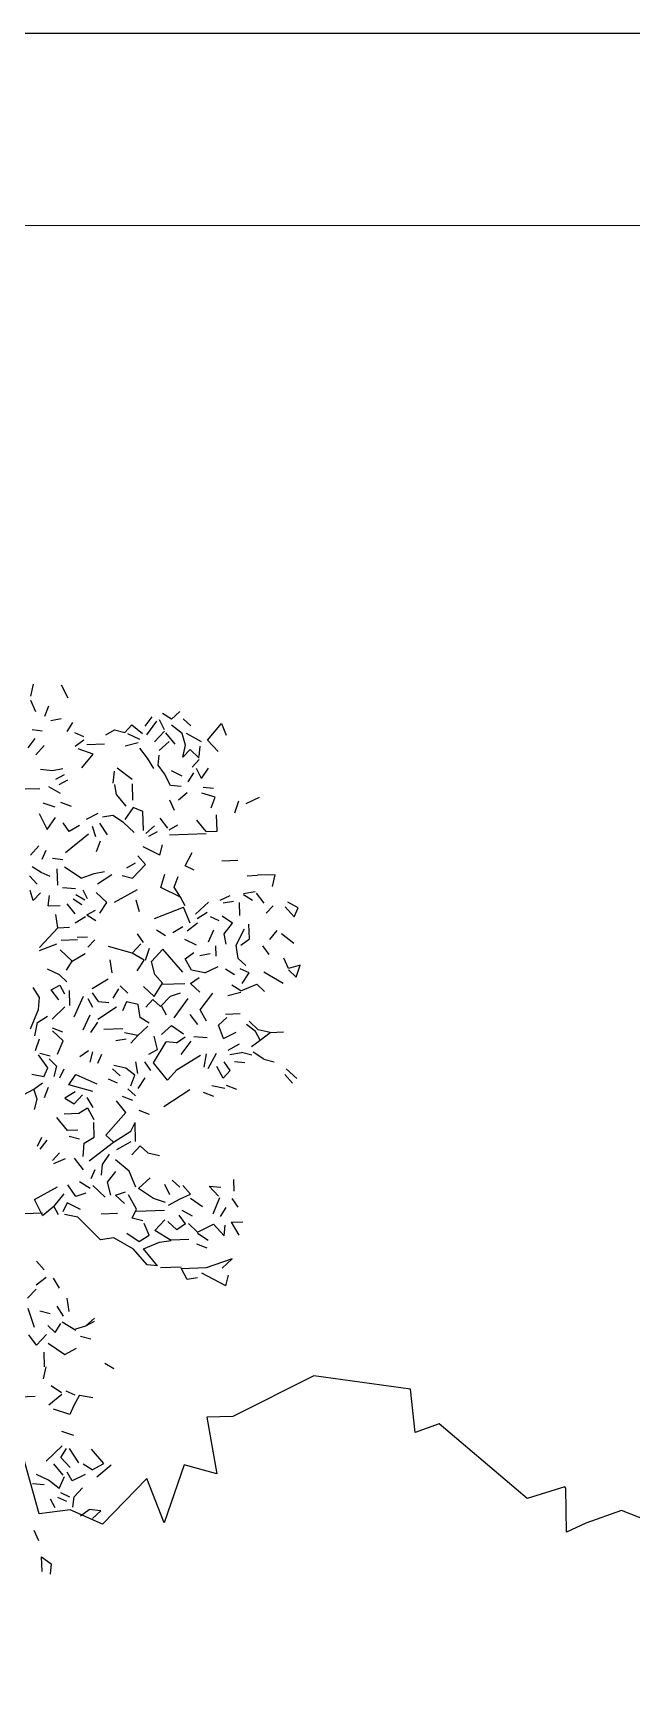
# Model space of a CAD drawing. Header units: metres. Extents: x 10 to 239, y 2 to 253.
# Drawn here: x 20.21 to 22.41, y 185.93 to 191.99 of the extents above; entities that cross this region are included whole.
import ezdxf

# ---------------------------------------------------------------- set-up
doc = ezdxf.new("R2010")
doc.units = ezdxf.units.M
doc.header["$MEASUREMENT"] = 0
doc.layers.add('0marcos', color=10, linetype='Continuous', plot=False)
doc.layers.add('1', color=7, linetype='Continuous')
doc.layers.add('bloques ARBOLES', color=7, linetype='Continuous', true_color=0xb8d897)

# ---------------------------------------------------------------- blocks, each defined once
blk = doc.blocks.new('arbolote')
at = {"layer": 'bloques ARBOLES'}
blk.add_lwpolyline([(1.0973, 9.306), (1.0095, 9.3412), (0.8915, 9.2982), (0.8263, 9.2687), (0.8245, 9.4153), (0.8208, 9.4196), (0.6961, 9.3811), (0.4029, 9.6284), (0.3239, 9.6001), (0.3079, 9.7439), (-0.0131, 9.7884), (-0.2822, 9.6533), (-0.3691, 9.6505), (-0.3359, 9.4625), (-0.4449, 9.4925), (-0.5107, 9.2997), (-0.5682, 9.4469), (-0.7162, 9.2958), (-0.8238, 9.3426), (-0.9265, 9.3302), (-0.9771, 9.5126)], dxfattribs=at)
blk = doc.blocks.new('arb-alz-77')
at = {"layer": 'bloques ARBOLES', "linetype": 'Continuous'}
for p, q in [((3.801, 10.304), (3.823, 10.405)), ((3.801, 10.304), (3.823, 10.405)), ((4.059, 10.4), (4.113, 10.29)), ((4.059, 10.4), (4.113, 10.29)), ((4.059, 10.4), (4.113, 10.29)), ((3.843, 10.169), (3.802, 10.267)), ((3.843, 10.169), (3.802, 10.267)), ((3.843, 10.169), (3.802, 10.267)), ((3.919, 10.134), (3.953, 10.222)), ((3.919, 10.134), (3.953, 10.222)), ((3.97, 10.098), (4.057, 10.114)), ((3.97, 10.098), (4.057, 10.114)), ((4.11, 10.003), (4.157, 10.079)), ((4.11, 10.003), (4.157, 10.079)), ((4.769, 10.05), (4.828, 10.127)), ((4.784, 9.976), (4.867, 10.091)), ((4.784, 9.976), (4.867, 10.091)), ((4.784, 9.976), (4.867, 10.091)), ((4.784, 9.976), (4.867, 10.091)), ((4.932, 10.018), (4.891, 10.104)), ((4.932, 10.018), (4.891, 10.104)), ((4.932, 10.018), (4.891, 10.104)), ((4.991, 10.108), (4.915, 10.155)), ((4.991, 10.108), (4.915, 10.155)), ((4.991, 10.108), (4.915, 10.155)), ((4.991, 10.108), (4.915, 10.155)), ((4.991, 10.108), (5.064, 10.172)), ((5.155, 10.051), (5.091, 10.111)), ((5.155, 10.051), (5.091, 10.111)), ((5.296, 9.931), (5.416, 10.072)), ((5.296, 9.931), (5.416, 10.072)), ((5.416, 10.072), (5.456, 9.974)), ((3.778, 9.867), (3.838, 9.944)), ((3.898, 10.008), (3.811, 10.018)), ((3.898, 10.008), (3.811, 10.018)), ((4.249, 9.958), (4.173, 9.993)), ((4.176, 9.881), (4.25, 9.933)), ((4.176, 9.881), (4.25, 9.933)), ((4.176, 9.881), (4.25, 9.933)), ((4.435, 9.977), (4.508, 10.017)), ((4.435, 9.977), (4.508, 10.017)), ((4.508, 10.017), (4.596, 9.995)), ((4.596, 9.995), (4.656, 10.059)), ((4.596, 9.995), (4.656, 10.059)), ((4.596, 9.995), (4.656, 10.059)), ((4.723, 9.937), (4.621, 9.983)), ((4.656, 10.059), (4.746, 9.987)), ((4.656, 10.059), (4.746, 9.987)), ((4.848, 9.916), (4.932, 10.006)), ((4.848, 9.916), (4.932, 10.006)), ((4.848, 9.916), (4.932, 10.006)), ((4.848, 9.916), (4.932, 10.006)), ((4.848, 9.916), (4.932, 10.006)), ((5.023, 9.897), (4.945, 9.994)), ((5.023, 9.897), (4.945, 9.994)), ((5.082, 9.986), (4.993, 10.058)), ((5.082, 9.986), (4.993, 10.058)), ((5.111, 9.888), (5.082, 9.986)), ((5.111, 9.888), (5.082, 9.986)), ((5.111, 9.888), (5.082, 9.986)), ((5.247, 9.917), (5.12, 9.988)), ((5.247, 9.917), (5.12, 9.988)), ((5.296, 9.931), (5.386, 9.835)), ((5.296, 9.931), (5.386, 9.835)), ((3.915, 9.885), (3.843, 9.807)), ((4.328, 9.811), (4.202, 9.857)), ((4.328, 9.811), (4.202, 9.857)), ((4.328, 9.811), (4.202, 9.857)), ((4.233, 9.696), (4.328, 9.811)), ((4.233, 9.696), (4.328, 9.811)), ((4.233, 9.696), (4.328, 9.811)), ((4.425, 9.896), (4.276, 9.89)), ((4.425, 9.896), (4.276, 9.89)), ((4.425, 9.896), (4.276, 9.89)), ((4.425, 9.896), (4.276, 9.89)), ((4.6, 9.883), (4.711, 9.911)), ((4.6, 9.883), (4.711, 9.911)), ((4.6, 9.883), (4.711, 9.911)), ((4.79, 9.777), (4.725, 9.862)), ((4.88, 9.718), (4.889, 9.805)), ((4.88, 9.718), (4.889, 9.805)), ((4.888, 9.843), (4.972, 9.92)), ((5.089, 9.787), (5.111, 9.888)), ((5.089, 9.787), (5.111, 9.888)), ((5.089, 9.787), (5.111, 9.888)), ((5.089, 9.787), (5.111, 9.888)), ((5.149, 9.851), (5.089, 9.787)), ((5.149, 9.851), (5.089, 9.787)), ((5.226, 9.779), (5.149, 9.851)), ((5.226, 9.779), (5.149, 9.851)), ((5.226, 9.779), (5.149, 9.851)), ((5.226, 9.792), (5.235, 9.879)), ((3.884, 9.684), (3.984, 9.675)), ((3.984, 9.675), (4.071, 9.69)), ((3.984, 9.675), (4.071, 9.69)), ((4.499, 9.568), (4.508, 9.668)), ((4.499, 9.568), (4.508, 9.668)), ((4.66, 9.598), (4.532, 9.694)), ((4.843, 9.692), (4.79, 9.777)), ((4.932, 9.645), (4.88, 9.718)), ((5.082, 9.625), (4.993, 9.672)), ((5.133, 9.577), (5.181, 9.653)), ((5.167, 9.703), (5.227, 9.767)), ((5.167, 9.703), (5.227, 9.767)), ((5.245, 9.606), (5.204, 9.691)), ((5.245, 9.606), (5.304, 9.695)), ((5.245, 9.606), (5.304, 9.695)), ((5.245, 9.606), (5.304, 9.695)), ((3.753, 9.518), (3.877, 9.522)), ((3.753, 9.518), (3.877, 9.522)), ((4.053, 9.478), (3.952, 9.537)), ((4.012, 9.601), (4.085, 9.641)), ((4.012, 9.601), (4.085, 9.641)), ((4.112, 9.592), (4.038, 9.552)), ((4.527, 9.469), (4.511, 9.556)), ((4.527, 9.469), (4.511, 9.556)), ((4.665, 9.424), (4.661, 9.561)), ((4.985, 9.547), (4.932, 9.645)), ((5.073, 9.538), (4.985, 9.547)), ((5.073, 9.538), (4.985, 9.547)), ((5.347, 9.522), (5.26, 9.531)), ((5.347, 9.522), (5.26, 9.531)), ((4.007, 9.364), (3.906, 9.398)), ((4.007, 9.364), (3.906, 9.398)), ((4.144, 9.369), (4.056, 9.404)), ((4.144, 9.369), (4.056, 9.404)), ((4.144, 9.369), (4.056, 9.404)), ((4.527, 9.469), (4.605, 9.372)), ((4.527, 9.469), (4.605, 9.372)), ((5.017, 9.336), (4.977, 9.422)), ((5.051, 9.425), (5.124, 9.489)), ((5.362, 9.448), (5.249, 9.481)), ((5.362, 9.448), (5.249, 9.481)), ((5.328, 9.359), (5.362, 9.448)), ((5.328, 9.359), (5.362, 9.448)), ((5.328, 9.359), (5.362, 9.448)), ((5.328, 9.359), (5.362, 9.448)), ((5.528, 9.316), (5.562, 9.417)), ((5.528, 9.316), (5.562, 9.417)), ((5.528, 9.316), (5.562, 9.417)), ((5.625, 9.394), (5.736, 9.448)), ((5.625, 9.394), (5.736, 9.448)), ((5.625, 9.394), (5.736, 9.448)), ((3.872, 9.31), (3.939, 9.175)), ((3.939, 9.175), (4.01, 9.277)), ((3.939, 9.175), (4.01, 9.277)), ((4.272, 9.261), (4.37, 9.314)), ((4.495, 9.294), (4.409, 9.278)), ((4.585, 9.234), (4.495, 9.294)), ((4.585, 9.234), (4.495, 9.294)), ((4.585, 9.234), (4.495, 9.294)), ((4.675, 9.15), (4.585, 9.234)), ((4.675, 9.15), (4.585, 9.234)), ((4.675, 9.15), (4.585, 9.234)), ((4.675, 9.15), (4.585, 9.234)), ((4.667, 9.362), (4.596, 9.26)), ((4.75, 9.327), (4.667, 9.362)), ((4.75, 9.327), (4.667, 9.362)), ((4.755, 9.166), (4.75, 9.327)), ((4.96, 9.185), (4.895, 9.27)), ((5.285, 9.159), (5.207, 9.255)), ((5.285, 9.159), (5.207, 9.255)), ((5.285, 9.159), (5.207, 9.255)), ((5.378, 9.162), (5.373, 9.299)), ((4.126, 9.157), (4.074, 9.23)), ((4.095, 8.981), (4.289, 9.137)), ((4.095, 8.981), (4.289, 9.137)), ((4.095, 8.981), (4.289, 9.137)), ((4.212, 9.209), (4.126, 9.157)), ((4.212, 9.209), (4.126, 9.157)), ((4.352, 9.114), (4.324, 9.201)), ((4.451, 9.13), (4.386, 9.228)), ((4.775, 9.141), (4.847, 9.206)), ((4.8, 9.117), (4.874, 9.157)), ((4.8, 9.117), (4.874, 9.157)), ((4.973, 9.173), (5.046, 9.213)), ((4.973, 9.173), (5.046, 9.213)), ((4.973, 9.173), (5.046, 9.213)), ((4.973, 9.173), (5.046, 9.213)), ((4.974, 9.129), (5.285, 9.14)), ((4.974, 9.129), (5.285, 9.14)), ((4.974, 9.129), (5.285, 9.14)), ((4.974, 9.129), (5.285, 9.14)), ((4.974, 9.129), (5.285, 9.14)), ((4.974, 9.129), (5.285, 9.14)), ((4.974, 9.129), (5.285, 9.14)), ((5.285, 9.159), (5.378, 9.162)), ((5.285, 9.159), (5.378, 9.162)), ((5.285, 9.159), (5.378, 9.162)), ((5.285, 9.159), (5.378, 9.162)), ((3.869, 9.036), (3.797, 8.959)), ((3.897, 8.925), (3.932, 9.001)), ((3.897, 8.925), (3.932, 9.001)), ((3.897, 8.925), (3.932, 9.001)), ((4.356, 8.99), (4.391, 9.078)), ((4.356, 8.99), (4.391, 9.078)), ((4.771, 8.88), (4.706, 8.952)), ((4.771, 8.88), (4.706, 8.952)), ((4.771, 8.88), (4.706, 8.952)), ((4.771, 8.88), (4.706, 8.952)), ((4.771, 8.88), (4.706, 8.952)), ((4.893, 8.958), (4.753, 9.029)), ((4.893, 8.958), (4.753, 9.029)), ((4.893, 8.958), (4.753, 9.029)), ((4.893, 8.958), (4.915, 9.046)), ((4.893, 8.958), (4.915, 9.046)), ((4.893, 8.958), (4.915, 9.046)), ((4.893, 8.958), (4.915, 9.046)), ((5.108, 8.866), (5.166, 8.98)), ((5.108, 8.866), (5.166, 8.98)), ((5.108, 8.866), (5.166, 8.98)), ((5.108, 8.866), (5.166, 8.98)), ((3.889, 8.812), (3.812, 8.86)), ((3.965, 8.778), (3.889, 8.812)), ((4.072, 8.918), (3.985, 8.928)), ((4.029, 8.705), (4.025, 8.842)), ((4.029, 8.705), (4.025, 8.842)), ((4.227, 8.762), (4.087, 8.856)), ((4.227, 8.762), (4.087, 8.856)), ((4.227, 8.762), (4.087, 8.856)), ((4.227, 8.762), (4.087, 8.856)), ((4.338, 8.803), (4.424, 8.818)), ((4.338, 8.803), (4.424, 8.818)), ((4.683, 8.889), (4.61, 8.849)), ((4.683, 8.889), (4.61, 8.849)), ((4.683, 8.889), (4.61, 8.849)), ((4.663, 8.764), (4.771, 8.88)), ((5.184, 8.831), (5.108, 8.866)), ((5.555, 8.912), (5.418, 8.908)), ((5.555, 8.912), (5.418, 8.908)), ((3.855, 8.712), (3.79, 8.784)), ((3.855, 8.712), (3.79, 8.784)), ((4.18, 8.673), (4.068, 8.681)), ((4.18, 8.673), (4.068, 8.681)), ((4.227, 8.762), (4.338, 8.803)), ((4.365, 8.716), (4.487, 8.795)), ((4.365, 8.716), (4.487, 8.795)), ((4.365, 8.716), (4.487, 8.795)), ((4.365, 8.716), (4.487, 8.795)), ((4.575, 8.786), (4.663, 8.764)), ((4.902, 8.685), (4.936, 8.798)), ((4.902, 8.685), (4.936, 8.798)), ((4.902, 8.685), (4.936, 8.798)), ((5.067, 8.603), (4.902, 8.685)), ((5.067, 8.603), (4.902, 8.685)), ((5.014, 8.688), (5.048, 8.777)), ((5.014, 8.688), (5.048, 8.777)), ((5.014, 8.688), (5.048, 8.777)), ((5.067, 8.603), (5.014, 8.688)), ((5.067, 8.603), (5.014, 8.688)), ((5.067, 8.603), (5.014, 8.688)), ((5.067, 8.603), (5.014, 8.688)), ((5.634, 8.784), (5.721, 8.787)), ((5.634, 8.784), (5.721, 8.787)), ((5.634, 8.784), (5.721, 8.787)), ((5.87, 8.792), (5.721, 8.787)), ((5.87, 8.792), (5.721, 8.787)), ((5.848, 8.692), (5.87, 8.792)), ((5.848, 8.692), (5.87, 8.792)), ((3.822, 8.574), (3.794, 8.66)), ((3.882, 8.638), (3.822, 8.574)), ((3.882, 8.638), (3.822, 8.574)), ((3.948, 8.528), (3.958, 8.616)), ((3.948, 8.528), (4.048, 8.531)), ((4.175, 8.461), (4.109, 8.546)), ((4.175, 8.461), (4.109, 8.546)), ((4.175, 8.461), (4.109, 8.546)), ((4.175, 8.461), (4.109, 8.546)), ((4.175, 8.461), (4.109, 8.546)), ((4.234, 8.538), (4.158, 8.585)), ((4.258, 8.576), (4.182, 8.623)), ((4.258, 8.576), (4.182, 8.623)), ((4.282, 8.589), (4.243, 8.662)), ((4.445, 8.557), (4.355, 8.641)), ((4.386, 8.468), (4.445, 8.557)), ((4.386, 8.468), (4.445, 8.557)), ((4.508, 8.559), (4.703, 8.666)), ((4.508, 8.559), (4.703, 8.666)), ((4.722, 8.479), (4.694, 8.578)), ((4.722, 8.479), (4.694, 8.578)), ((4.722, 8.479), (4.694, 8.578)), ((5.107, 8.53), (5.067, 8.603)), ((5.196, 8.458), (5.305, 8.561)), ((5.404, 8.577), (5.49, 8.617)), ((5.43, 8.553), (5.516, 8.568)), ((5.57, 8.446), (5.567, 8.558)), ((5.57, 8.446), (5.567, 8.558)), ((5.57, 8.446), (5.567, 8.558)), ((5.601, 8.634), (5.7, 8.649)), ((5.601, 8.634), (5.7, 8.649)), ((5.601, 8.634), (5.7, 8.649)), ((5.601, 8.634), (5.7, 8.649)), ((5.601, 8.634), (5.7, 8.649)), ((5.601, 8.634), (5.7, 8.649)), ((5.601, 8.634), (5.7, 8.649)), ((5.678, 8.574), (5.602, 8.621)), ((5.678, 8.574), (5.602, 8.621)), ((5.678, 8.574), (5.602, 8.621)), ((5.778, 8.552), (5.713, 8.637)), ((5.778, 8.552), (5.713, 8.637)), ((6.066, 8.512), (5.977, 8.559)), ((6.066, 8.512), (5.977, 8.559)), ((4.029, 8.344), (4.013, 8.455)), ((4.177, 8.386), (4.263, 8.439)), ((4.177, 8.386), (4.263, 8.439)), ((4.177, 8.386), (4.263, 8.439)), ((4.275, 8.452), (4.348, 8.492)), ((4.275, 8.452), (4.351, 8.404)), ((4.275, 8.452), (4.351, 8.404)), ((4.275, 8.452), (4.351, 8.404)), ((4.275, 8.452), (4.351, 8.404)), ((4.849, 8.421), (5.095, 8.517)), ((5.149, 8.382), (5.095, 8.517)), ((5.21, 8.421), (5.295, 8.474)), ((5.397, 8.402), (5.321, 8.437)), ((5.51, 8.381), (5.421, 8.441)), ((5.794, 8.466), (5.854, 8.53)), ((5.794, 8.466), (5.854, 8.53)), ((5.954, 8.521), (6.032, 8.436)), ((6.032, 8.436), (6.066, 8.512)), ((6.032, 8.436), (6.066, 8.512)), ((6.032, 8.436), (6.066, 8.512)), ((6.032, 8.436), (6.066, 8.512)), ((3.873, 8.177), (4.029, 8.344)), ((3.873, 8.177), (4.029, 8.344)), ((4.029, 8.344), (4.129, 8.347)), ((4.029, 8.344), (4.129, 8.347)), ((4.029, 8.344), (4.129, 8.347)), ((4.281, 8.265), (4.194, 8.262)), ((4.281, 8.265), (4.194, 8.262)), ((4.281, 8.265), (4.194, 8.262)), ((4.281, 8.265), (4.194, 8.262)), ((4.756, 8.219), (4.704, 8.292)), ((4.756, 8.219), (4.704, 8.292)), ((4.941, 8.275), (4.864, 8.322)), ((4.941, 8.275), (4.864, 8.322)), ((5.002, 8.302), (5.088, 8.355)), ((5.126, 8.318), (5.211, 8.384)), ((5.304, 8.225), (5.35, 8.326)), ((5.304, 8.225), (5.35, 8.326)), ((5.438, 8.292), (5.51, 8.381)), ((5.438, 8.292), (5.51, 8.381)), ((5.454, 8.205), (5.438, 8.292)), ((5.454, 8.205), (5.438, 8.292)), ((5.454, 8.205), (5.438, 8.292)), ((5.454, 8.205), (5.438, 8.292)), ((5.454, 8.205), (5.438, 8.292)), ((5.541, 8.196), (5.611, 8.335)), ((5.541, 8.196), (5.611, 8.335)), ((5.541, 8.196), (5.611, 8.335)), ((5.541, 8.196), (5.611, 8.335)), ((5.541, 8.196), (5.611, 8.335)), ((5.652, 8.249), (5.647, 8.374)), ((5.826, 8.243), (5.886, 8.319)), ((5.826, 8.243), (5.886, 8.319)), ((5.924, 8.296), (6.027, 8.212)), ((5.924, 8.296), (6.027, 8.212)), ((3.874, 8.152), (4.021, 8.207)), ((3.874, 8.152), (4.021, 8.207)), ((4.151, 8.061), (4.048, 8.158)), ((4.151, 8.061), (4.048, 8.158)), ((4.151, 8.061), (4.048, 8.158)), ((4.058, 8.239), (4.195, 8.243)), ((4.058, 8.239), (4.195, 8.243)), ((4.151, 8.061), (4.261, 8.127)), ((4.151, 8.061), (4.261, 8.127)), ((4.151, 8.061), (4.261, 8.127)), ((4.151, 8.061), (4.261, 8.127)), ((4.284, 8.178), (4.344, 8.242)), ((4.659, 8.128), (4.458, 8.184)), ((4.659, 8.128), (4.731, 8.206)), ((4.761, 8.07), (4.659, 8.128)), ((4.761, 8.07), (4.659, 8.128)), ((4.773, 8.07), (4.807, 8.171)), ((4.773, 8.07), (4.807, 8.171)), ((4.773, 8.07), (4.807, 8.171)), ((4.773, 8.07), (4.807, 8.171)), ((4.92, 8.162), (4.824, 8.059)), ((5.088, 7.968), (4.92, 8.162)), ((5.088, 7.968), (4.92, 8.162)), ((5.088, 7.968), (4.92, 8.162)), ((5.088, 7.968), (4.92, 8.162)), ((5.205, 8.197), (5.104, 8.243)), ((5.205, 8.197), (5.104, 8.243)), ((5.109, 8.081), (5.182, 8.134)), ((5.109, 8.081), (5.182, 8.134)), ((5.109, 8.081), (5.182, 8.134)), ((5.109, 8.081), (5.182, 8.134)), ((5.233, 8.11), (5.32, 8.126)), ((5.233, 8.11), (5.32, 8.126)), ((5.37, 8.103), (5.367, 8.19)), ((5.558, 8.084), (5.541, 8.196)), ((5.558, 8.084), (5.541, 8.196)), ((5.558, 8.084), (5.541, 8.196)), ((5.558, 8.084), (5.541, 8.196)), ((5.558, 8.084), (5.541, 8.196)), ((5.558, 8.084), (5.541, 8.196)), ((5.579, 8.197), (5.652, 8.249)), ((5.818, 8.118), (5.766, 8.191)), ((4.043, 7.946), (3.941, 7.992)), ((4.043, 7.946), (3.941, 7.992)), ((4.043, 7.946), (3.941, 7.992)), ((4.043, 7.946), (3.941, 7.992)), ((4.104, 7.985), (4.151, 8.061)), ((4.104, 7.985), (4.151, 8.061)), ((4.104, 7.985), (4.151, 8.061)), ((4.491, 7.961), (4.474, 8.072)), ((4.491, 7.961), (4.474, 8.072)), ((4.491, 7.961), (4.474, 8.072)), ((4.491, 7.961), (4.474, 8.072)), ((4.491, 7.961), (4.474, 8.072)), ((4.702, 7.98), (4.761, 8.07)), ((4.702, 7.98), (4.761, 8.07)), ((4.702, 7.98), (4.761, 8.07)), ((4.702, 7.98), (4.761, 8.07)), ((4.852, 7.948), (4.824, 8.059)), ((4.852, 7.948), (4.824, 8.059)), ((5.162, 7.984), (5.109, 8.081)), ((5.162, 7.984), (5.109, 8.081)), ((5.275, 7.962), (5.162, 7.984)), ((5.275, 7.962), (5.386, 8.016)), ((5.275, 7.962), (5.386, 8.016)), ((5.275, 7.962), (5.386, 8.016)), ((5.275, 7.962), (5.386, 8.016)), ((5.525, 7.946), (5.449, 7.993)), ((5.525, 7.946), (5.449, 7.993)), ((5.525, 7.946), (5.449, 7.993)), ((5.622, 8.024), (5.558, 8.084)), ((5.622, 8.024), (5.558, 8.084)), ((5.649, 7.963), (5.573, 7.997)), ((5.984, 7.999), (5.944, 8.085)), ((5.984, 7.999), (5.944, 8.085)), ((5.984, 7.999), (5.944, 8.085)), ((5.984, 7.999), (5.944, 8.085)), ((6.083, 8.027), (5.984, 7.999)), ((6.083, 8.027), (5.984, 7.999)), ((6.083, 8.027), (5.984, 7.999)), ((6.049, 7.926), (5.984, 7.986)), ((6.049, 7.926), (5.984, 7.986)), ((6.049, 7.926), (5.984, 7.986)), ((6.049, 7.926), (5.984, 7.986)), ((6.049, 7.926), (6.083, 8.027)), ((3.875, 7.753), (3.822, 7.839)), ((3.875, 7.753), (3.822, 7.839)), ((3.875, 7.753), (3.822, 7.839)), ((3.875, 7.753), (3.822, 7.839)), ((3.972, 7.819), (4.046, 7.859)), ((3.972, 7.819), (4.046, 7.859)), ((4.043, 7.946), (4.107, 7.886)), ((4.046, 7.859), (4.085, 7.785)), ((4.046, 7.859), (4.085, 7.785)), ((4.046, 7.859), (4.085, 7.785)), ((4.321, 7.83), (4.455, 7.91)), ((4.321, 7.83), (4.455, 7.91)), ((4.621, 7.791), (4.557, 7.851)), ((4.621, 7.791), (4.557, 7.851)), ((4.621, 7.791), (4.557, 7.851)), ((4.756, 7.845), (4.846, 7.761)), ((4.756, 7.845), (4.846, 7.761)), ((4.846, 7.761), (4.917, 7.875)), ((4.917, 7.875), (4.852, 7.948)), ((5.104, 7.869), (4.917, 7.863)), ((5.154, 7.871), (5.227, 7.923)), ((5.231, 7.799), (5.154, 7.871)), ((5.231, 7.799), (5.154, 7.871)), ((5.579, 7.811), (5.503, 7.858)), ((5.579, 7.811), (5.503, 7.858)), ((5.579, 7.811), (5.503, 7.858)), ((5.579, 7.811), (5.503, 7.858)), ((5.579, 7.811), (5.714, 7.865)), ((5.579, 7.811), (5.714, 7.865)), ((5.579, 7.811), (5.714, 7.865)), ((5.59, 7.873), (5.649, 7.963)), ((5.714, 7.865), (5.779, 7.805)), ((5.714, 7.865), (5.779, 7.805)), ((5.714, 7.865), (5.779, 7.805)), ((5.714, 7.865), (5.779, 7.805)), ((5.938, 7.873), (5.773, 7.967)), ((3.866, 7.653), (3.875, 7.753)), ((3.866, 7.653), (3.875, 7.753)), ((4.037, 7.734), (3.972, 7.819)), ((4.037, 7.734), (3.972, 7.819)), ((4.132, 7.687), (4.128, 7.812)), ((4.132, 7.687), (4.128, 7.812)), ((4.167, 7.589), (4.248, 7.766)), ((4.167, 7.589), (4.248, 7.766)), ((4.167, 7.589), (4.248, 7.766)), ((4.167, 7.589), (4.248, 7.766)), ((4.326, 7.669), (4.286, 7.742)), ((4.374, 7.72), (4.322, 7.793)), ((4.374, 7.72), (4.322, 7.793)), ((4.374, 7.72), (4.462, 7.711)), ((4.498, 7.749), (4.545, 7.826)), ((4.498, 7.749), (4.545, 7.826)), ((4.498, 7.749), (4.545, 7.826)), ((4.611, 7.716), (4.576, 7.64)), ((4.611, 7.716), (4.576, 7.64)), ((4.611, 7.716), (4.576, 7.64)), ((4.711, 7.694), (4.611, 7.716)), ((4.711, 7.694), (4.611, 7.716)), ((4.728, 7.583), (4.711, 7.694)), ((4.774, 7.671), (4.834, 7.736)), ((4.774, 7.671), (4.834, 7.736)), ((4.834, 7.736), (4.899, 7.676)), ((4.834, 7.736), (4.899, 7.676)), ((4.899, 7.676), (4.983, 7.766)), ((4.899, 7.676), (4.983, 7.766)), ((4.899, 7.676), (4.983, 7.766)), ((4.983, 7.766), (5.069, 7.794)), ((4.983, 7.766), (5.069, 7.794)), ((4.983, 7.766), (5.069, 7.794)), ((4.983, 7.766), (5.069, 7.794)), ((4.983, 7.766), (5.069, 7.794)), ((5.014, 7.58), (5.133, 7.746)), ((5.014, 7.58), (5.133, 7.746)), ((5.014, 7.58), (5.133, 7.746)), ((5.014, 7.58), (5.133, 7.746)), ((5.014, 7.58), (5.133, 7.746)), ((5.014, 7.58), (5.133, 7.746)), ((5.014, 7.58), (5.133, 7.746)), ((5.014, 7.58), (5.133, 7.746)), ((5.014, 7.58), (5.133, 7.746)), ((5.014, 7.58), (5.133, 7.746)), ((5.236, 7.65), (5.343, 7.79)), ((5.468, 7.77), (5.58, 7.798)), ((5.468, 7.77), (5.58, 7.798)), ((5.468, 7.77), (5.58, 7.798)), ((5.468, 7.77), (5.58, 7.798)), ((3.797, 7.489), (3.866, 7.653)), ((3.797, 7.489), (3.866, 7.653)), ((3.797, 7.489), (3.866, 7.653)), ((3.797, 7.489), (3.866, 7.653)), ((3.857, 7.541), (3.943, 7.594)), ((3.857, 7.541), (3.943, 7.594)), ((3.981, 7.57), (4.089, 7.673)), ((4.245, 7.479), (4.303, 7.606)), ((4.245, 7.479), (4.303, 7.606)), ((4.367, 7.57), (4.525, 7.675)), ((4.367, 7.57), (4.525, 7.675)), ((4.804, 7.535), (4.728, 7.583)), ((4.951, 7.603), (4.911, 7.676)), ((4.951, 7.603), (4.911, 7.676)), ((5.215, 7.524), (5.15, 7.609)), ((5.215, 7.524), (5.15, 7.609)), ((5.289, 7.552), (5.236, 7.65)), ((5.289, 7.552), (5.236, 7.65)), ((5.289, 7.552), (5.236, 7.65)), ((5.39, 7.518), (5.462, 7.583)), ((5.39, 7.518), (5.462, 7.583)), ((5.39, 7.518), (5.462, 7.583)), ((5.39, 7.518), (5.462, 7.583)), ((5.39, 7.518), (5.462, 7.583)), ((5.39, 7.518), (5.462, 7.583)), ((5.39, 7.518), (5.462, 7.583)), ((5.39, 7.518), (5.462, 7.583)), ((5.39, 7.518), (5.462, 7.583)), ((5.39, 7.518), (5.462, 7.583)), ((5.39, 7.518), (5.462, 7.583)), ((5.39, 7.518), (5.462, 7.583)), ((5.39, 7.518), (5.462, 7.583)), ((5.39, 7.518), (5.462, 7.583)), ((5.449, 7.613), (5.573, 7.617)), ((5.449, 7.613), (5.573, 7.617)), ((3.836, 7.428), (3.857, 7.541)), ((3.836, 7.428), (3.857, 7.541)), ((3.836, 7.428), (3.857, 7.541)), ((3.836, 7.428), (3.857, 7.541)), ((3.836, 7.428), (3.857, 7.541)), ((4.072, 7.461), (3.983, 7.495)), ((4.074, 7.386), (3.984, 7.47)), ((4.074, 7.386), (3.984, 7.47)), ((4.074, 7.386), (3.984, 7.47)), ((4.074, 7.386), (3.984, 7.47)), ((4.308, 7.456), (4.368, 7.546)), ((4.419, 7.485), (4.581, 7.491)), ((4.419, 7.485), (4.581, 7.491)), ((4.419, 7.485), (4.581, 7.491)), ((4.708, 7.433), (4.595, 7.454)), ((4.708, 7.433), (4.595, 7.454)), ((4.708, 7.433), (4.595, 7.454)), ((4.648, 7.368), (4.708, 7.433)), ((4.708, 7.433), (4.792, 7.51)), ((4.708, 7.433), (4.792, 7.51)), ((4.708, 7.433), (4.792, 7.51)), ((4.708, 7.433), (4.792, 7.51)), ((4.874, 7.314), (4.845, 7.425)), ((4.874, 7.314), (4.845, 7.425)), ((4.907, 7.439), (4.991, 7.517)), ((4.907, 7.439), (4.991, 7.517)), ((4.907, 7.439), (4.991, 7.517)), ((4.907, 7.439), (4.991, 7.517)), ((4.991, 7.517), (5.093, 7.446)), ((4.991, 7.517), (5.093, 7.446)), ((5.034, 7.369), (5.107, 7.421)), ((5.181, 7.424), (5.294, 7.415)), ((5.181, 7.424), (5.294, 7.415)), ((5.431, 7.407), (5.39, 7.518)), ((5.431, 7.407), (5.541, 7.461)), ((5.431, 7.407), (5.541, 7.461)), ((5.431, 7.407), (5.541, 7.461)), ((5.431, 7.407), (5.541, 7.461)), ((5.703, 7.466), (5.626, 7.526)), ((5.727, 7.479), (5.65, 7.552)), ((5.727, 7.479), (5.65, 7.552)), ((5.743, 7.393), (5.703, 7.466)), ((5.743, 7.393), (5.703, 7.466)), ((5.743, 7.393), (5.703, 7.466)), ((5.743, 7.393), (5.703, 7.466)), ((5.828, 7.458), (5.727, 7.479)), ((5.828, 7.458), (5.727, 7.479)), ((5.828, 7.458), (5.727, 7.479)), ((5.828, 7.458), (5.727, 7.479)), ((5.828, 7.458), (5.727, 7.479)), ((5.743, 7.393), (5.828, 7.458)), ((5.743, 7.393), (5.828, 7.458)), ((5.743, 7.393), (5.828, 7.458)), ((5.743, 7.393), (5.828, 7.458)), ((5.828, 7.458), (5.94, 7.462)), ((5.828, 7.458), (5.94, 7.462)), ((3.84, 7.304), (3.874, 7.404)), ((3.84, 7.304), (3.874, 7.404)), ((3.84, 7.304), (3.874, 7.404)), ((3.966, 7.258), (3.878, 7.28)), ((3.966, 7.258), (3.878, 7.28)), ((4.028, 7.273), (4.074, 7.386)), ((4.215, 7.254), (4.288, 7.306)), ((4.215, 7.254), (4.288, 7.306)), ((4.304, 7.207), (4.326, 7.295)), ((4.304, 7.207), (4.326, 7.295)), ((4.367, 7.197), (4.402, 7.273)), ((4.367, 7.197), (4.402, 7.273)), ((4.367, 7.197), (4.402, 7.273)), ((4.367, 7.197), (4.402, 7.273)), ((4.522, 7.389), (4.609, 7.404)), ((4.522, 7.389), (4.609, 7.404)), ((4.522, 7.389), (4.609, 7.404)), ((4.522, 7.389), (4.609, 7.404)), ((4.8, 7.274), (4.874, 7.314)), ((4.8, 7.274), (4.874, 7.314)), ((4.84, 7.2), (4.946, 7.378)), ((4.84, 7.2), (4.946, 7.378)), ((5.034, 7.369), (4.946, 7.378)), ((5.074, 7.271), (5.158, 7.385)), ((5.074, 7.271), (5.158, 7.385)), ((5.074, 7.271), (5.158, 7.385)), ((5.286, 7.278), (5.265, 7.165)), ((5.303, 7.154), (5.373, 7.281)), ((5.303, 7.154), (5.373, 7.281)), ((5.472, 7.309), (5.569, 7.362)), ((5.472, 7.309), (5.569, 7.362)), ((5.472, 7.309), (5.569, 7.362)), ((5.485, 7.272), (5.584, 7.288)), ((5.672, 7.266), (5.584, 7.288)), ((5.672, 7.266), (5.584, 7.288)), ((5.67, 7.34), (5.743, 7.393)), ((5.773, 7.232), (5.684, 7.291)), ((3.945, 7.158), (3.866, 7.267)), ((3.91, 7.082), (3.945, 7.158)), ((3.91, 7.082), (3.945, 7.158)), ((4.019, 7.173), (3.955, 7.233)), ((4.019, 7.173), (3.997, 7.085)), ((4.019, 7.173), (3.997, 7.085)), ((4.047, 7.074), (4.082, 7.15)), ((4.557, 7.091), (4.493, 7.151)), ((4.557, 7.091), (4.493, 7.151)), ((4.557, 7.091), (4.493, 7.151)), ((4.557, 7.091), (4.493, 7.151)), ((4.557, 7.091), (4.493, 7.151)), ((4.605, 7.155), (4.505, 7.177)), ((4.605, 7.155), (4.505, 7.177)), ((4.682, 7.095), (4.605, 7.155)), ((4.682, 7.095), (4.605, 7.155)), ((4.706, 7.109), (4.69, 7.208)), ((4.706, 7.109), (4.69, 7.208)), ((4.817, 7.137), (4.765, 7.21)), ((4.957, 7.055), (4.84, 7.2)), ((5.041, 7.145), (4.957, 7.055)), ((5.041, 7.145), (4.957, 7.055)), ((5.041, 7.145), (4.957, 7.055)), ((5.041, 7.145), (5.237, 7.264)), ((5.041, 7.145), (5.237, 7.264)), ((5.43, 7.071), (5.377, 7.169)), ((5.43, 7.071), (5.377, 7.169)), ((5.43, 7.071), (5.377, 7.169)), ((5.43, 7.071), (5.377, 7.169)), ((5.43, 7.071), (5.377, 7.169)), ((5.43, 7.071), (5.377, 7.169)), ((5.43, 7.071), (5.377, 7.169)), ((5.43, 7.071), (5.377, 7.169)), ((5.43, 7.071), (5.49, 7.135)), ((5.43, 7.071), (5.49, 7.135)), ((5.43, 7.071), (5.49, 7.135)), ((5.49, 7.135), (5.438, 7.208)), ((5.525, 7.211), (5.612, 7.202)), ((5.525, 7.211), (5.612, 7.202)), ((5.773, 7.232), (5.861, 7.21)), ((5.773, 7.232), (5.861, 7.21)), ((5.963, 7.151), (6.053, 7.067)), ((3.91, 7.082), (3.81, 7.103)), ((3.91, 7.082), (3.81, 7.103)), ((3.91, 7.082), (3.81, 7.103)), ((3.826, 6.979), (3.899, 7.032)), ((3.826, 6.979), (3.899, 7.032)), ((3.826, 6.979), (3.899, 7.032)), ((3.916, 6.908), (3.95, 6.996)), ((3.916, 6.908), (3.95, 6.996)), ((3.916, 6.908), (3.95, 6.996)), ((4.124, 7.014), (4.183, 7.103)), ((4.124, 7.014), (4.183, 7.103)), ((4.124, 7.014), (4.183, 7.103)), ((4.124, 7.014), (4.183, 7.103)), ((4.124, 7.014), (4.183, 7.103)), ((4.325, 6.959), (4.124, 7.014)), ((4.183, 7.103), (4.36, 7.022)), ((4.534, 7.028), (4.459, 7.063)), ((4.534, 7.028), (4.459, 7.063)), ((4.534, 7.028), (4.459, 7.063)), ((4.534, 7.028), (4.459, 7.063)), ((4.647, 7.007), (4.682, 7.095)), ((4.647, 7.007), (4.682, 7.095)), ((4.647, 7.007), (4.682, 7.095)), ((4.647, 7.007), (4.682, 7.095)), ((4.71, 6.984), (4.77, 7.073)), ((4.71, 6.984), (4.77, 7.073)), ((4.71, 6.984), (4.77, 7.073)), ((4.71, 6.984), (4.77, 7.073)), ((5.445, 6.984), (5.333, 7.005)), ((5.445, 6.984), (5.333, 7.005)), ((5.445, 6.984), (5.333, 7.005)), ((5.445, 6.984), (5.333, 7.005)), ((5.545, 6.975), (5.457, 7.009)), ((5.545, 6.975), (5.457, 7.009)), ((5.545, 6.975), (5.457, 7.009)), ((5.952, 7.101), (6.017, 7.028)), ((3.704, 6.913), (3.826, 6.979)), ((3.704, 6.913), (3.826, 6.979)), ((3.704, 6.913), (3.826, 6.979)), ((3.704, 6.913), (3.826, 6.979)), ((3.704, 6.913), (3.826, 6.979)), ((3.704, 6.913), (3.826, 6.979)), ((3.854, 6.893), (3.826, 6.979)), ((3.854, 6.893), (3.826, 6.979)), ((3.854, 6.893), (3.826, 6.979)), ((3.832, 6.805), (3.854, 6.893)), ((3.832, 6.805), (3.854, 6.893)), ((3.832, 6.805), (3.854, 6.893)), ((3.832, 6.805), (3.854, 6.893)), ((3.832, 6.805), (3.854, 6.893)), ((4.176, 6.954), (4.09, 6.901)), ((4.09, 6.901), (4.167, 6.854)), ((4.09, 6.901), (4.167, 6.854)), ((4.167, 6.854), (4.239, 6.931)), ((4.167, 6.854), (4.239, 6.931)), ((4.33, 6.822), (4.277, 6.907)), ((4.33, 6.822), (4.277, 6.907)), ((4.605, 6.781), (4.527, 6.878)), ((4.605, 6.781), (4.527, 6.878)), ((4.605, 6.781), (4.527, 6.878)), ((4.664, 6.883), (4.576, 6.917)), ((4.664, 6.883), (4.576, 6.917)), ((4.664, 6.883), (4.576, 6.917)), ((4.688, 6.921), (4.623, 6.981)), ((4.688, 6.921), (4.623, 6.981)), ((4.927, 6.83), (5.147, 6.974)), ((4.927, 6.83), (5.147, 6.974)), ((4.927, 6.83), (5.147, 6.974)), ((5.259, 6.953), (5.348, 6.919)), ((4.112, 6.628), (4.021, 6.737)), ((4.112, 6.628), (4.021, 6.737)), ((4.082, 6.77), (4.207, 6.774)), ((4.082, 6.77), (4.207, 6.774)), ((4.082, 6.77), (4.207, 6.774)), ((4.082, 6.77), (4.207, 6.774)), ((4.082, 6.77), (4.207, 6.774)), ((4.207, 6.774), (4.28, 6.82)), ((4.207, 6.774), (4.28, 6.82)), ((4.207, 6.774), (4.28, 6.82)), ((4.28, 6.82), (4.333, 6.722)), ((4.28, 6.82), (4.333, 6.722)), ((4.28, 6.82), (4.333, 6.722)), ((4.28, 6.82), (4.333, 6.722)), ((4.28, 6.82), (4.333, 6.722)), ((4.28, 6.82), (4.333, 6.722)), ((4.28, 6.82), (4.333, 6.722)), ((4.437, 6.589), (4.605, 6.781)), ((4.437, 6.589), (4.605, 6.781)), ((4.805, 6.763), (4.717, 6.798)), ((4.199, 6.631), (4.112, 6.628)), ((4.214, 6.556), (4.126, 6.578)), ((4.214, 6.556), (4.126, 6.578)), ((4.253, 6.52), (4.338, 6.573)), ((4.338, 6.573), (4.334, 6.697)), ((4.338, 6.573), (4.334, 6.697)), ((4.338, 6.573), (4.334, 6.697)), ((4.338, 6.573), (4.334, 6.697)), ((4.338, 6.573), (4.334, 6.697)), ((4.338, 6.573), (4.334, 6.697)), ((4.502, 6.529), (4.437, 6.589)), ((4.502, 6.529), (4.437, 6.589)), ((4.502, 6.529), (4.437, 6.589)), ((4.502, 6.529), (4.437, 6.589)), ((4.502, 6.529), (4.648, 6.621)), ((4.502, 6.529), (4.648, 6.621)), ((4.502, 6.529), (4.648, 6.621)), ((4.648, 6.621), (4.683, 6.697)), ((4.648, 6.621), (4.683, 6.697)), ((4.688, 6.535), (4.683, 6.697)), ((4.688, 6.535), (4.683, 6.697)), ((4.688, 6.535), (4.683, 6.697)), ((4.688, 6.535), (4.683, 6.697)), ((3.89, 6.57), (3.855, 6.494)), ((3.881, 6.47), (3.94, 6.547)), ((3.881, 6.47), (3.94, 6.547)), ((4.044, 6.439), (3.984, 6.374)), ((4.044, 6.439), (3.984, 6.374)), ((4.044, 6.439), (3.984, 6.374)), ((4.244, 6.408), (4.253, 6.52)), ((4.244, 6.408), (4.253, 6.52)), ((4.295, 6.372), (4.502, 6.529)), ((4.295, 6.372), (4.502, 6.529)), ((4.295, 6.372), (4.502, 6.529)), ((4.529, 6.467), (4.651, 6.534)), ((4.529, 6.467), (4.651, 6.534)), ((4.727, 6.499), (4.655, 6.422)), ((4.791, 6.439), (4.727, 6.499)), ((4.791, 6.439), (4.727, 6.499)), ((4.791, 6.439), (4.727, 6.499)), ((4.791, 6.439), (4.727, 6.499)), ((4.791, 6.439), (4.727, 6.499)), ((4.791, 6.439), (4.891, 6.417)), ((4.791, 6.439), (4.891, 6.417)), ((3.997, 6.35), (4.095, 6.39)), ((3.997, 6.35), (4.095, 6.39)), ((3.997, 6.35), (4.095, 6.39)), ((3.997, 6.35), (4.095, 6.39)), ((3.997, 6.35), (4.095, 6.39)), ((3.997, 6.35), (4.095, 6.39)), ((3.997, 6.35), (4.095, 6.39)), ((3.997, 6.35), (4.095, 6.39)), ((3.997, 6.35), (4.095, 6.39)), ((4.248, 6.296), (4.17, 6.393)), ((4.248, 6.296), (4.17, 6.393)), ((4.248, 6.296), (4.17, 6.393)), ((4.248, 6.296), (4.17, 6.393)), ((4.248, 6.296), (4.17, 6.393)), ((4.312, 6.223), (4.347, 6.299)), ((4.399, 6.251), (4.408, 6.339)), ((4.399, 6.251), (4.408, 6.339)), ((4.408, 6.339), (4.467, 6.428)), ((4.634, 6.284), (4.519, 6.38)), ((4.634, 6.284), (4.519, 6.38)), ((4.634, 6.284), (4.519, 6.38)), ((4.634, 6.284), (4.519, 6.38)), ((4.181, 6.069), (4.115, 6.167)), ((4.181, 6.069), (4.115, 6.167)), ((4.303, 6.136), (4.214, 6.195)), ((4.303, 6.136), (4.214, 6.195)), ((4.303, 6.136), (4.214, 6.195)), ((4.43, 6.065), (4.327, 6.162)), ((4.43, 6.065), (4.327, 6.162)), ((4.43, 6.065), (4.327, 6.162)), ((4.43, 6.065), (4.327, 6.162)), ((4.43, 6.065), (4.327, 6.162)), ((4.43, 6.065), (4.327, 6.162)), ((4.451, 6.191), (4.522, 6.28)), ((4.451, 6.191), (4.522, 6.28)), ((4.451, 6.191), (4.522, 6.28)), ((4.451, 6.191), (4.522, 6.28)), ((4.451, 6.191), (4.522, 6.28)), ((4.479, 6.08), (4.451, 6.191)), ((4.689, 6.149), (4.634, 6.284)), ((4.689, 6.149), (4.634, 6.284)), ((4.689, 6.149), (4.634, 6.284)), ((4.714, 6.137), (4.811, 6.228)), ((4.977, 6.084), (4.937, 6.17)), ((4.998, 6.209), (5.062, 6.149)), ((4.998, 6.209), (5.062, 6.149)), ((4.998, 6.209), (5.062, 6.149)), ((4.998, 6.209), (5.062, 6.149)), ((4.998, 6.209), (5.062, 6.149)), ((5.152, 6.09), (5.087, 6.162)), ((5.152, 6.09), (5.087, 6.162)), ((5.389, 6.073), (5.311, 6.157)), ((5.311, 6.157), (5.411, 6.148)), ((5.389, 6.073), (5.311, 6.157)), ((5.311, 6.157), (5.411, 6.148)), ((5.311, 6.157), (5.411, 6.148)), ((5.389, 6.073), (5.311, 6.157)), ((5.524, 6.115), (5.521, 6.214)), ((5.524, 6.115), (5.521, 6.214)), ((5.524, 6.115), (5.521, 6.214)), ((5.524, 6.115), (5.521, 6.214)), ((5.524, 6.115), (5.521, 6.214)), ((5.524, 6.115), (5.521, 6.214)), ((5.524, 6.115), (5.521, 6.214)), ((5.524, 6.115), (5.521, 6.214)), ((5.524, 6.115), (5.521, 6.214)), ((5.524, 6.115), (5.521, 6.214)), ((5.524, 6.115), (5.521, 6.214)), ((3.833, 6.045), (4.028, 6.152)), ((3.833, 6.045), (4.028, 6.152)), ((3.833, 6.045), (4.028, 6.152)), ((3.833, 6.045), (4.028, 6.152)), ((3.833, 6.045), (4.028, 6.152)), ((3.833, 6.045), (4.028, 6.152)), ((3.833, 6.045), (4.028, 6.152)), ((3.9, 5.91), (3.833, 6.045)), ((3.9, 5.91), (3.833, 6.045)), ((4.08, 6.091), (3.997, 5.989)), ((4.08, 6.091), (3.997, 5.989)), ((4.08, 6.091), (3.997, 5.989)), ((4.108, 6.017), (4.073, 5.941)), ((4.108, 6.017), (4.073, 5.941)), ((4.108, 6.017), (4.073, 5.941)), ((4.108, 6.017), (4.073, 5.941)), ((4.108, 6.017), (4.073, 5.941)), ((4.108, 6.017), (4.073, 5.941)), ((4.108, 6.017), (4.073, 5.941)), ((4.222, 5.959), (4.108, 6.017)), ((4.222, 5.959), (4.108, 6.017)), ((4.222, 5.959), (4.108, 6.017)), ((4.267, 6.097), (4.181, 6.069)), ((4.267, 6.097), (4.181, 6.069)), ((4.267, 6.097), (4.181, 6.069)), ((4.267, 6.097), (4.181, 6.069)), ((4.517, 6.081), (4.603, 6.109)), ((4.517, 6.081), (4.603, 6.109)), ((4.517, 6.081), (4.594, 6.009)), ((4.517, 6.081), (4.594, 6.009)), ((4.695, 5.962), (4.629, 6.085)), ((4.695, 5.962), (4.629, 6.085)), ((4.841, 6.054), (4.714, 6.137)), ((4.942, 6.02), (4.841, 6.054)), ((4.942, 6.02), (4.841, 6.054)), ((4.942, 6.02), (4.841, 6.054)), ((4.968, 5.996), (5.066, 6.05)), ((4.968, 5.996), (5.066, 6.05)), ((5.066, 6.05), (5.152, 6.09)), ((5.066, 6.05), (5.152, 6.09)), ((5.066, 6.05), (5.152, 6.09)), ((5.255, 5.981), (5.153, 6.052)), ((5.255, 5.981), (5.153, 6.052)), ((5.344, 5.922), (5.402, 6.061)), ((5.344, 5.922), (5.402, 6.061)), ((5.344, 5.922), (5.402, 6.061)), ((5.344, 5.922), (5.402, 6.061)), ((5.344, 5.922), (5.402, 6.061)), ((5.502, 6.052), (5.554, 5.979)), ((5.502, 6.052), (5.554, 5.979)), ((5.502, 6.052), (5.554, 5.979)), ((5.502, 6.052), (5.554, 5.979)), ((5.502, 6.052), (5.554, 5.979)), ((5.502, 6.052), (5.554, 5.979)), ((3.899, 5.929), (3.663, 5.921)), ((3.899, 5.929), (3.663, 5.921)), ((3.9, 5.91), (3.997, 5.989)), ((3.9, 5.91), (3.997, 5.989)), ((3.9, 5.91), (3.997, 5.989)), ((3.9, 5.91), (3.997, 5.989)), ((3.9, 5.91), (3.997, 5.989)), ((3.9, 5.91), (3.997, 5.989)), ((4.036, 5.915), (3.997, 5.989)), ((4.199, 5.896), (4.086, 5.917)), ((4.199, 5.896), (4.086, 5.917)), ((4.199, 5.896), (4.086, 5.917)), ((4.392, 5.703), (4.199, 5.896)), ((4.392, 5.703), (4.199, 5.896)), ((4.392, 5.703), (4.199, 5.896)), ((4.392, 5.703), (4.199, 5.896)), ((4.392, 5.703), (4.199, 5.896)), ((4.534, 5.926), (4.397, 5.921)), ((4.534, 5.926), (4.397, 5.921)), ((4.534, 5.926), (4.397, 5.921)), ((4.66, 5.886), (4.695, 5.962)), ((4.66, 5.886), (4.695, 5.962)), ((4.66, 5.886), (4.695, 5.962)), ((4.748, 5.864), (4.66, 5.886)), ((4.748, 5.864), (4.66, 5.886)), ((4.748, 5.864), (4.66, 5.886)), ((4.748, 5.864), (4.66, 5.886)), ((4.932, 5.952), (4.696, 5.944)), ((4.932, 5.952), (4.696, 5.944)), ((5.11, 5.839), (5.058, 5.912)), ((5.11, 5.839), (5.058, 5.912)), ((5.11, 5.839), (5.058, 5.912)), ((5.11, 5.839), (5.058, 5.912)), ((5.11, 5.839), (5.058, 5.912)), ((5.17, 5.904), (5.082, 5.95)), ((5.17, 5.904), (5.082, 5.95)), ((5.407, 5.899), (5.454, 5.976)), ((4.615, 5.76), (4.717, 5.689)), ((4.615, 5.76), (4.717, 5.689)), ((4.717, 5.689), (4.802, 5.742)), ((4.717, 5.689), (4.802, 5.742)), ((4.717, 5.689), (4.802, 5.742)), ((4.717, 5.689), (4.802, 5.742)), ((4.802, 5.742), (4.761, 5.84)), ((4.802, 5.742), (4.761, 5.84)), ((4.802, 5.742), (4.761, 5.84)), ((4.851, 5.781), (4.935, 5.871)), ((4.851, 5.781), (4.935, 5.871)), ((4.851, 5.781), (4.935, 5.871)), ((4.851, 5.781), (4.935, 5.871)), ((4.851, 5.781), (4.935, 5.871)), ((4.99, 5.698), (4.851, 5.781)), ((4.99, 5.698), (4.851, 5.781)), ((4.99, 5.698), (4.851, 5.781)), ((4.99, 5.698), (4.851, 5.781)), ((5.037, 5.787), (4.96, 5.859)), ((5.11, 5.839), (5.037, 5.787)), ((5.11, 5.839), (5.037, 5.787)), ((5.11, 5.839), (5.037, 5.787)), ((5.11, 5.839), (5.037, 5.787)), ((5.11, 5.839), (5.037, 5.787)), ((5.212, 5.768), (5.135, 5.84)), ((5.212, 5.768), (5.135, 5.84)), ((5.212, 5.768), (5.347, 5.835)), ((5.212, 5.768), (5.347, 5.835)), ((5.302, 5.696), (5.213, 5.756)), ((5.302, 5.696), (5.213, 5.756)), ((5.347, 5.835), (5.438, 5.738)), ((5.347, 5.835), (5.438, 5.738)), ((5.347, 5.835), (5.438, 5.738)), ((5.347, 5.835), (5.438, 5.738)), ((5.347, 5.835), (5.438, 5.738)), ((5.347, 5.835), (5.438, 5.738)), ((5.438, 5.738), (5.447, 5.826)), ((5.496, 5.852), (5.596, 5.856)), ((5.496, 5.852), (5.596, 5.856)), ((5.496, 5.852), (5.596, 5.856)), ((5.496, 5.852), (5.596, 5.856)), ((5.496, 5.852), (5.596, 5.856)), ((5.496, 5.852), (5.562, 5.742)), ((5.496, 5.852), (5.562, 5.742)), ((5.496, 5.852), (5.562, 5.742)), ((4.504, 5.719), (4.392, 5.703)), ((4.504, 5.719), (4.392, 5.703)), ((4.504, 5.719), (4.392, 5.703)), ((4.669, 5.625), (4.504, 5.719)), ((4.669, 5.625), (4.504, 5.719)), ((4.669, 5.625), (4.504, 5.719)), ((4.669, 5.625), (4.504, 5.719)), ((4.669, 5.625), (4.504, 5.719)), ((4.786, 5.492), (4.669, 5.625)), ((4.786, 5.492), (4.669, 5.625)), ((4.756, 5.628), (4.891, 5.683)), ((4.756, 5.628), (4.891, 5.683)), ((4.873, 5.483), (4.756, 5.628)), ((4.873, 5.483), (4.756, 5.628)), ((4.873, 5.483), (4.756, 5.628)), ((4.891, 5.683), (4.99, 5.698)), ((4.891, 5.683), (4.99, 5.698)), ((4.891, 5.683), (4.99, 5.698)), ((4.99, 5.704), (5.14, 5.709)), ((4.99, 5.704), (5.14, 5.709)), ((5.203, 5.668), (5.292, 5.634)), ((5.203, 5.668), (5.292, 5.634)), ((3.915, 5.45), (3.85, 5.523)), ((3.915, 5.45), (3.85, 5.523)), ((3.915, 5.45), (3.85, 5.523)), ((4.873, 5.483), (4.786, 5.492)), ((4.873, 5.483), (4.786, 5.492)), ((4.873, 5.483), (4.786, 5.492)), ((4.873, 5.483), (4.786, 5.492)), ((5.073, 5.471), (4.899, 5.465)), ((5.073, 5.471), (4.899, 5.465)), ((5.285, 5.465), (5.073, 5.458)), ((5.285, 5.465), (5.073, 5.458)), ((5.285, 5.465), (5.073, 5.458)), ((5.285, 5.465), (5.073, 5.458)), ((5.285, 5.465), (5.073, 5.458)), ((5.285, 5.465), (5.073, 5.458)), ((5.126, 5.367), (5.073, 5.464)), ((5.126, 5.367), (5.073, 5.464)), ((5.506, 5.541), (5.285, 5.465)), ((5.422, 5.464), (5.506, 5.541)), ((5.422, 5.464), (5.506, 5.541)), ((3.845, 5.323), (3.93, 5.388)), ((3.845, 5.323), (3.93, 5.388)), ((4.045, 5.293), (3.992, 5.378)), ((4.045, 5.293), (3.992, 5.378)), ((4.045, 5.293), (3.992, 5.378)), ((4.045, 5.293), (3.992, 5.378)), ((5.213, 5.382), (5.126, 5.367)), ((5.213, 5.382), (5.126, 5.367)), ((5.213, 5.382), (5.126, 5.367)), ((5.213, 5.382), (5.126, 5.367)), ((5.452, 5.315), (5.249, 5.421)), ((5.452, 5.315), (5.249, 5.421)), ((5.452, 5.315), (5.249, 5.421)), ((5.452, 5.315), (5.249, 5.421)), ((5.452, 5.315), (5.474, 5.403)), ((5.452, 5.315), (5.474, 5.403)), ((5.452, 5.315), (5.474, 5.403)), ((5.452, 5.315), (5.474, 5.403)), ((3.774, 5.209), (3.846, 5.286)), ((4.126, 5.096), (4.11, 5.208)), ((4.126, 5.096), (4.11, 5.208)), ((4.126, 5.096), (4.11, 5.208)), ((4.126, 5.096), (4.11, 5.208)), ((4.126, 5.096), (4.11, 5.208)), ((4.126, 5.096), (4.11, 5.208)), ((4.126, 5.096), (4.11, 5.208)), ((4.126, 5.096), (4.11, 5.208)), ((4.126, 5.096), (4.11, 5.208)), ((4.126, 5.096), (4.11, 5.208)), ((3.832, 4.962), (3.777, 5.122)), ((3.832, 4.962), (3.777, 5.122)), ((3.832, 4.962), (3.777, 5.122)), ((3.832, 4.962), (3.777, 5.122)), ((3.832, 4.962), (3.777, 5.122)), ((3.965, 5.078), (3.877, 5.1)), ((4.078, 5.057), (4.025, 5.143)), ((4.078, 5.057), (4.025, 5.143)), ((4.267, 4.976), (4.34, 5.041)), ((4.267, 4.976), (4.34, 5.041)), ((4.267, 4.976), (4.34, 5.041)), ((4.267, 4.976), (4.34, 5.041)), ((3.85, 4.813), (3.784, 4.898)), ((3.85, 4.813), (3.784, 4.898)), ((3.85, 4.813), (3.934, 4.903)), ((3.85, 4.813), (3.934, 4.903)), ((3.944, 4.978), (4.008, 4.918)), ((3.944, 4.978), (4.008, 4.918)), ((3.944, 4.978), (4.008, 4.918)), ((3.944, 4.978), (4.008, 4.918)), ((3.944, 4.978), (4.008, 4.918)), ((3.944, 4.978), (4.008, 4.918)), ((4.008, 4.918), (4.055, 4.994)), ((4.008, 4.918), (4.055, 4.994)), ((4.182, 4.936), (4.067, 5.007)), ((4.182, 4.936), (4.067, 5.007)), ((4.182, 4.936), (4.067, 5.007)), ((4.182, 4.936), (4.067, 5.007)), ((4.182, 4.936), (4.067, 5.007)), ((4.181, 4.949), (4.267, 4.976)), ((4.181, 4.949), (4.267, 4.976)), ((4.267, 4.976), (4.341, 5.016)), ((4.267, 4.976), (4.341, 5.016)), ((3.949, 4.829), (4.089, 4.734)), ((4.089, 4.734), (4.187, 4.787)), ((4.089, 4.734), (4.187, 4.787)), ((4.221, 4.888), (4.309, 4.866)), ((4.221, 4.888), (4.309, 4.866)), ((4.221, 4.888), (4.309, 4.866)), ((3.909, 4.528), (3.931, 4.629)), ((3.909, 4.528), (3.931, 4.629)), ((3.909, 4.528), (3.931, 4.629)), ((3.909, 4.528), (3.931, 4.629)), ((3.918, 4.628), (3.914, 4.753)), ((4.504, 4.611), (4.428, 4.658)), ((3.839, 4.376), (3.702, 4.372)), ((3.839, 4.376), (3.702, 4.372)), ((3.954, 4.306), (4.063, 4.396)), ((3.954, 4.306), (4.063, 4.396)), ((3.954, 4.306), (4.063, 4.396)), ((4.062, 4.409), (3.973, 4.468)), ((4.062, 4.409), (3.973, 4.468)), ((4.062, 4.409), (3.973, 4.468)), ((4.062, 4.409), (3.973, 4.468)), ((4.175, 4.388), (4.099, 4.423)), ((4.175, 4.388), (4.099, 4.423)), ((4.175, 4.388), (4.099, 4.423)), ((4.175, 4.388), (4.099, 4.423)), ((4.175, 4.388), (4.099, 4.423)), ((4.175, 4.388), (4.099, 4.423)), ((4.213, 4.389), (4.166, 4.3)), ((4.213, 4.389), (4.166, 4.3)), ((4.213, 4.389), (4.166, 4.3)), ((4.213, 4.389), (4.166, 4.3)), ((4.213, 4.389), (4.325, 4.368)), ((4.213, 4.389), (4.325, 4.368)), ((4.213, 4.389), (4.325, 4.368)), ((4.131, 4.224), (3.992, 4.269)), ((4.131, 4.224), (3.992, 4.269)), ((4.131, 4.224), (3.992, 4.269)), ((4.131, 4.224), (3.992, 4.269)), ((4.131, 4.224), (3.992, 4.269)), ((4.131, 4.224), (3.992, 4.269)), ((4.131, 4.224), (3.992, 4.269)), ((4.166, 4.3), (4.131, 4.224)), ((4.061, 4.085), (4.162, 4.051)), ((4.061, 4.085), (4.162, 4.051)), ((3.932, 3.831), (4.065, 3.961)), ((3.932, 3.831), (4.065, 3.961)), ((3.932, 3.831), (4.065, 3.961)), ((4.056, 3.861), (4.103, 3.937)), ((4.056, 3.861), (4.103, 3.937)), ((4.056, 3.861), (4.103, 3.937)), ((4.056, 3.861), (4.103, 3.937)), ((4.056, 3.861), (4.103, 3.937)), ((4.207, 3.816), (4.128, 3.938)), ((4.419, 3.811), (4.315, 3.932)), ((4.419, 3.811), (4.315, 3.932)), ((4.419, 3.811), (4.315, 3.932)), ((4.419, 3.811), (4.315, 3.932)), ((4.419, 3.811), (4.315, 3.932)), ((4.074, 3.712), (3.996, 3.809)), ((4.074, 3.712), (3.996, 3.809)), ((4.074, 3.712), (3.996, 3.809)), ((4.134, 3.776), (4.056, 3.861)), ((4.134, 3.776), (4.056, 3.861)), ((4.134, 3.776), (4.056, 3.861)), ((4.134, 3.776), (4.056, 3.861)), ((4.321, 3.757), (4.245, 3.805)), ((4.321, 3.757), (4.245, 3.805)), ((4.321, 3.757), (4.245, 3.805)), ((4.321, 3.757), (4.245, 3.805)), ((4.321, 3.757), (4.245, 3.805)), ((4.321, 3.757), (4.245, 3.805)), ((4.321, 3.757), (4.245, 3.805)), ((4.321, 3.757), (4.245, 3.805)), ((4.321, 3.757), (4.419, 3.811)), ((4.321, 3.757), (4.419, 3.811)), ((4.321, 3.757), (4.419, 3.811)), ((4.321, 3.757), (4.419, 3.811)), ((4.361, 3.697), (4.482, 3.8)), ((4.361, 3.697), (4.482, 3.8)), ((4.361, 3.697), (4.482, 3.8)), ((4.361, 3.697), (4.482, 3.8)), ((4.361, 3.697), (4.482, 3.8)), ((4.361, 3.697), (4.482, 3.8)), ((4.361, 3.697), (4.482, 3.8)), ((4.361, 3.697), (4.482, 3.8)), ((4.361, 3.697), (4.482, 3.8)), ((4.361, 3.697), (4.482, 3.8)), ((4.361, 3.697), (4.482, 3.8)), ((3.814, 3.641), (3.914, 3.632)), ((3.95, 3.67), (3.849, 3.717)), ((3.95, 3.67), (3.849, 3.717)), ((3.95, 3.67), (3.849, 3.717)), ((4.04, 3.598), (3.95, 3.67)), ((4.04, 3.598), (3.95, 3.67)), ((4.04, 3.598), (3.95, 3.67)), ((4.04, 3.598), (3.95, 3.67)), ((4.04, 3.598), (3.95, 3.67)), ((4.04, 3.598), (3.95, 3.67)), ((4.04, 3.598), (3.95, 3.67)), ((4.04, 3.598), (3.95, 3.67)), ((4.04, 3.598), (3.95, 3.67)), ((4.04, 3.598), (4.086, 3.7)), ((4.04, 3.598), (4.086, 3.7)), ((4.04, 3.598), (4.086, 3.7)), ((4.04, 3.598), (4.086, 3.7)), ((4.04, 3.598), (4.086, 3.7)), ((4.15, 3.664), (4.11, 3.738)), ((4.26, 3.718), (4.15, 3.664)), ((4.26, 3.718), (4.15, 3.664)), ((4.26, 3.718), (4.15, 3.664)), ((4.26, 3.718), (4.15, 3.664)), ((4.26, 3.718), (4.15, 3.664)), ((4.26, 3.718), (4.15, 3.664)), ((4.26, 3.718), (4.15, 3.664)), ((4.26, 3.718), (4.15, 3.664)), ((4.26, 3.718), (4.15, 3.664)), ((4.26, 3.718), (4.15, 3.664)), ((4.26, 3.718), (4.15, 3.664)), ((4.26, 3.718), (4.15, 3.664)), ((4.26, 3.718), (4.15, 3.664)), ((4.26, 3.718), (4.15, 3.664)), ((4.008, 3.435), (3.968, 3.509)), ((4.008, 3.435), (3.968, 3.509)), ((4.008, 3.435), (3.968, 3.509)), ((4.008, 3.435), (3.968, 3.509)), ((4.008, 3.435), (3.968, 3.509)), ((4.008, 3.435), (3.968, 3.509)), ((4.008, 3.435), (3.968, 3.509)), ((4.008, 3.435), (3.968, 3.509)), ((4.106, 3.489), (4.03, 3.523)), ((4.106, 3.489), (4.03, 3.523)), ((4.106, 3.489), (4.03, 3.523)), ((4.106, 3.489), (4.03, 3.523)), ((4.106, 3.489), (4.03, 3.523)), ((4.106, 3.489), (4.03, 3.523)), ((4.106, 3.489), (4.03, 3.523)), ((4.106, 3.489), (4.03, 3.523)), ((4.106, 3.489), (4.03, 3.523)), ((4.106, 3.489), (4.03, 3.523)), ((4.106, 3.489), (4.03, 3.523)), ((4.13, 3.527), (4.054, 3.562)), ((4.13, 3.527), (4.054, 3.562)), ((4.13, 3.527), (4.054, 3.562)), ((4.157, 3.44), (4.167, 3.528)), ((4.157, 3.44), (4.167, 3.528)), ((4.157, 3.44), (4.167, 3.528)), ((4.157, 3.44), (4.167, 3.528)), ((4.167, 3.528), (4.239, 3.605)), ((4.167, 3.528), (4.239, 3.605)), ((4.167, 3.528), (4.239, 3.605)), ((4.167, 3.528), (4.239, 3.605)), ((4.167, 3.528), (4.239, 3.605)), ((4.222, 3.368), (4.295, 3.42)), ((4.222, 3.368), (4.295, 3.42)), ((4.222, 3.368), (4.295, 3.42)), ((4.222, 3.368), (4.295, 3.42)), ((4.395, 3.411), (4.295, 3.42)), ((4.395, 3.411), (4.295, 3.42)), ((4.395, 3.411), (4.295, 3.42)), ((4.395, 3.411), (4.295, 3.42)), ((4.395, 3.411), (4.295, 3.42)), ((4.395, 3.411), (4.295, 3.42)), ((4.395, 3.411), (4.295, 3.42)), ((4.322, 3.346), (4.395, 3.411)), ((4.322, 3.346), (4.395, 3.411)), ((4.322, 3.346), (4.395, 3.411)), ((4.322, 3.346), (4.395, 3.411)), ((4.322, 3.346), (4.395, 3.411)), ((4.322, 3.346), (4.395, 3.411)), ((4.322, 3.346), (4.395, 3.411)), ((4.322, 3.346), (4.395, 3.411)), ((3.868, 3.157), (3.828, 3.243)), ((3.896, 2.896), (3.891, 3.02)), ((3.896, 2.896), (3.891, 3.02)), ((3.896, 2.896), (3.891, 3.02)), ((3.896, 2.896), (3.891, 3.02)), ((3.891, 3.02), (3.974, 2.961)), ((3.891, 3.02), (3.974, 2.961)), ((3.891, 3.02), (3.974, 2.961)), ((3.891, 3.02), (3.974, 2.961)), ((3.891, 3.02), (3.974, 2.961)), ((3.974, 2.961), (3.965, 2.873)), ((3.974, 2.961), (3.965, 2.873)), ((3.974, 2.961), (3.965, 2.873)), ((3.974, 2.961), (3.965, 2.873)), ((3.974, 2.961), (3.965, 2.873)), ((3.974, 2.961), (3.965, 2.873)), ((3.974, 2.961), (3.965, 2.873))]:
    blk.add_line(p, q, dxfattribs=at)

msp = doc.modelspace()

# ---------------------------------------------------------------- linework, layer by layer
at = {"layer": '0marcos'}
msp.add_lwpolyline([(13.04043, 191.99206), (105.036, 191.99206), (105.20094, 159.56248), (13.20537, 159.56248)], close=True, dxfattribs=at)
at = {"layer": '1', "lineweight": 0, "ltscale": 0.002}
msp.add_line((59.08311, 191.28654), (17.42126, 191.28654), dxfattribs=at)

# ---------------------------------------------------------------- block references
at = {"xscale": 1.104233309032171, "yscale": 1.104233309032171, "zscale": 1.104233309032171}
msp.add_blockref('arbolote', (21.2568, 176.25776), dxfattribs=at)
at = {"layer": 'bloques ARBOLES', "color": 2, "xscale": 0.433568186266492, "yscale": 0.433568186266492, "zscale": 0.433568186266492}
msp.add_blockref('arb-alz-77', (18.55517, 185.0925), dxfattribs=at)

doc.saveas('drawing.dxf')
